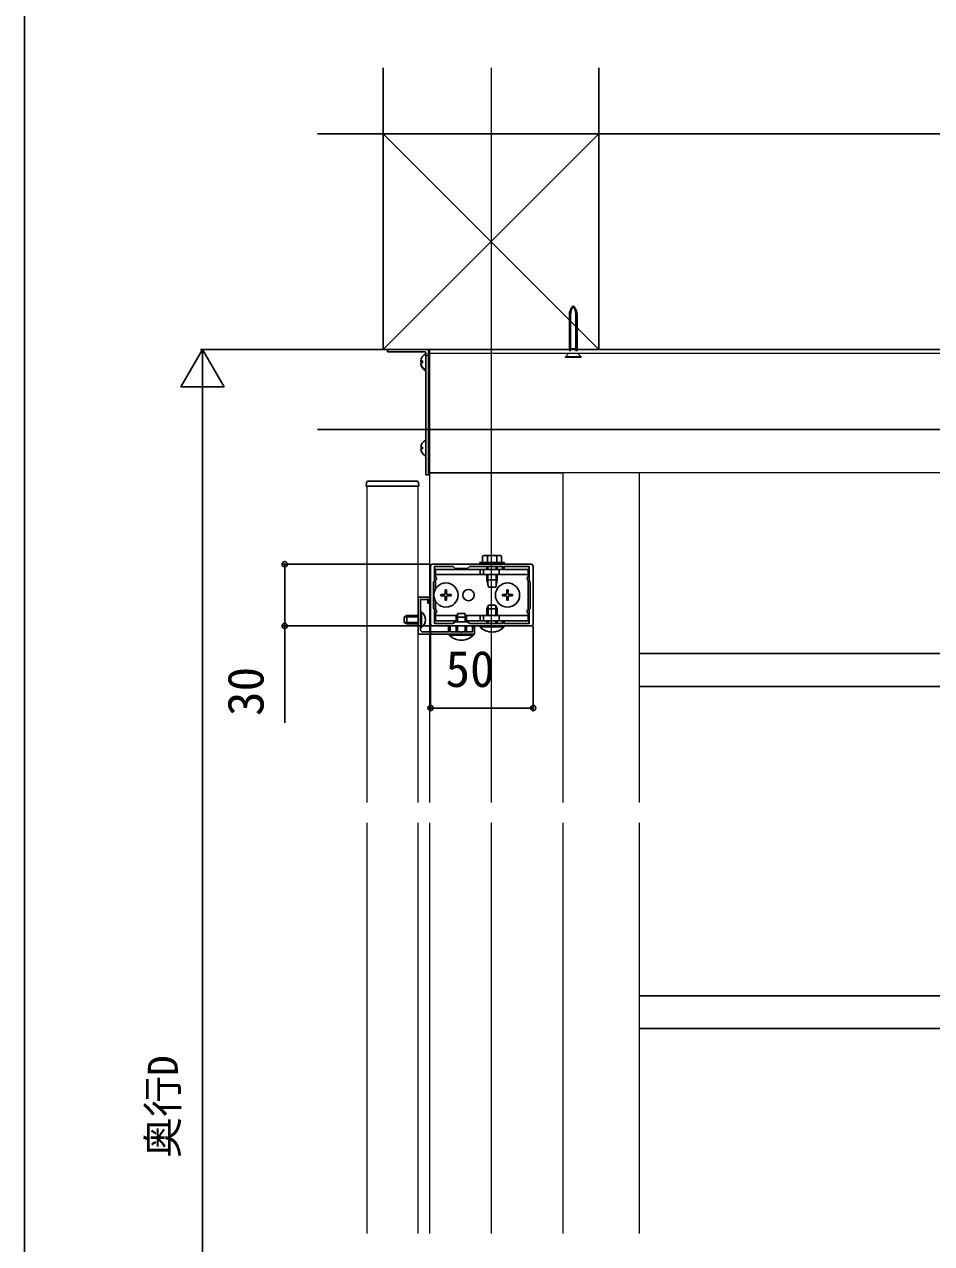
# Model space of a CAD drawing. Units: millimetres, scale not verified. Extents: x -1050 to 1050, y -1566 to 1557.
# Drawn here: x -1050 to -608, y -931 to -338 of the extents above; entities that cross this region are included whole.
import ezdxf
from ezdxf.enums import TextEntityAlignment as Align

# ---------------------------------------------------------------- set-up
doc = ezdxf.new("R2010")
doc.units = ezdxf.units.MM
doc.header["$LTSCALE"] = 8
for name, color, linetype in [('0-3_YKK_11', 7, 'Continuous'), ('0-5_YKK_13', 4, 'Continuous'), ('0-6_YKK_D', 6, 'Continuous'), ('0-7_YKK_ZWAK', 7, 'Continuous'), ('0-8_YSS_K', 3, 'Continuous'), ('0-9_YSS_KE', 3, 'Continuous')]:
    doc.layers.add(name, color=color, linetype=linetype)
doc.layers.add('0-4_YKK_12', color=2, linetype='Continuous', lineweight=18)
doc.styles.add('ＭＳ ゴシック', font='')
doc.styles.get('ＭＳ ゴシック').set_extended_font_data('MS Gothic')

msp = doc.modelspace()

# ---------------------------------------------------------------- linework, layer by layer
at = {"layer": '0-3_YKK_11'}
for p, q in [((-852.242, -629.2), (-852.242, -601.2)), ((-851.242, -600.2), (-803.242, -600.2)), ((-802.242, -601.2), (-802.242, -629.2)), ((-803.242, -630.2), (-851.242, -630.2))]:
    msp.add_line(p, q, dxfattribs=at)
msp.add_lwpolyline([(-833.342, -601.3), (-817.242, -601.3), (-817.242, -602.2), (-816.442, -602.2), (-816.442, -601.3), (-804.242, -601.3), (-804.242, -608.2), (-803.742, -608.7), (-803.742, -621.7), (-804.242, -622.2), (-804.242, -629.1), (-816.442, -629.1), (-816.442, -628.2), (-817.242, -628.2), (-817.242, -629.1), (-833.342, -629.1), (-834.242, -628.2), (-840.242, -628.2), (-841.142, -629.1), (-850.242, -629.1), (-850.242, -622.2), (-850.742, -621.7), (-850.742, -608.7), (-850.242, -608.2), (-850.242, -601.3), (-841.142, -601.3), (-840.242, -602.2), (-834.242, -602.2)], close=True, dxfattribs=at)
for points in [[(-830.749, -634.2), (-858.249, -634.2), (-858.249, -616.2), (-852.749, -616.2), (-852.749, -619.2), (-853.549, -619.2), (-853.549, -617.3), (-857.149, -617.3), (-857.149, -626.742), (-857.269, -626.925), (-857.269, -627.475), (-857.149, -627.658), (-857.149, -632.1)], [(-856.149, -633.1), (-843.449, -633.1), (-843.449, -630.7), (-842.649, -630.7), (-842.649, -633.1), (-837.707, -633.1), (-837.524, -633.22), (-836.974, -633.22), (-836.791, -633.1), (-831.849, -633.1), (-831.849, -630.7), (-830.749, -630.7), (-830.749, -634.2)]]:
    msp.add_lwpolyline(points, dxfattribs=at)
for centre, start, end in [((-851.242, -601.2), 90.00001, 179.99999), ((-803.242, -601.2), 0.00001, 89.99999), ((-856.149, -632.1), 180.00001, 269.99999), ((-851.242, -629.2), 180.00001, 269.99999), ((-803.242, -629.2), 270.00001, 359.99999)]:
    msp.add_arc(centre, 1, start, end, dxfattribs=at)
at = {"layer": '0-4_YKK_12'}
for p, q in [((-822.75, -358.643), (-822.75, -716.093)), ((-295.271, -495.7), (-852.75, -495.7)), ((-852.75, -555.7), (-852.75, -495.7)), ((-295.271, -497.7), (-852.75, -497.7)), ((-852.75, -555.7), (-852.75, -633.1)), ((-852.75, -555.7), (-787.75, -555.7)), ((-295.271, -555.7), (-852.75, -555.7)), ((-787.75, -555.7), (-787.75, -716.093)), ((-750.637, -555.7), (-750.637, -716.093)), ((-883.249, -562.2), (-883.249, -716.093)), ((-858.249, -716.093), (-858.249, -562.2)), ((-852.75, -634.2), (-852.75, -716.093)), ((-883.249, -726.093), (-883.249, -925.802)), ((-858.249, -925.802), (-858.249, -726.093)), ((-852.75, -726.093), (-852.75, -925.802)), ((-822.75, -726.093), (-822.75, -925.802)), ((-787.75, -726.093), (-787.75, -925.802)), ((-750.637, -726.093), (-750.637, -925.802))]:
    msp.add_line(p, q, dxfattribs=at)
at = {"layer": '0-5_YKK_13'}
for p, q in [((-784.65, -478.881), (-784.65, -495.462)), ((-784.075, -478.881), (-784.075, -495.462)), ((-781.425, -478.881), (-781.425, -495.462)), ((-780.85, -478.881), (-780.85, -495.462)), ((-873.25, -496), (-873.25, -496.6)), ((-853.55, -495.7), (-872.95, -495.7)), ((-872.95, -496.9), (-854.85, -496.9)), ((-854.55, -497.2), (-854.55, -556.4)), ((-854.55, -505.296), (-854.55, -498.104)), ((-853.25, -556.4), (-853.25, -496)), ((-785, -497.7), (-786.55, -499.25)), ((-784.65, -495.462), (-780.85, -495.462)), ((-784.464, -496.5), (-784.65, -495.462)), ((-784.075, -495.462), (-784.329, -496.5)), ((-781.425, -495.462), (-781.171, -496.5)), ((-781.036, -496.5), (-780.85, -495.462)), ((-780.5, -497.7), (-778.95, -499.25)), ((-857.028, -501.775), (-856.15, -501.775)), ((-857.028, -502.125), (-856.15, -502.125)), ((-857.028, -502.625), (-856.947, -502.625)), ((-854.55, -505.796), (-854.55, -498.604)), ((-854.55, -498.7), (-853.25, -498.7)), ((-853.25, -498.7), (-852.75, -498.7)), ((-786.55, -499.25), (-778.95, -499.25)), ((-778.95, -499.5), (-778.95, -499.25)), ((-857.028, -544.125), (-856.15, -544.125)), ((-854.55, -547.296), (-854.55, -540.104)), ((-854.25, -556.7), (-853.55, -556.7)), ((-883.454, -560.639), (-883.549, -562.2)), ((-883.549, -562.2), (-857.949, -562.2)), ((-882.156, -559.7), (-882.455, -559.7)), ((-859.342, -559.7), (-882.156, -559.7)), ((-859.043, -559.7), (-859.342, -559.7)), ((-857.949, -562.2), (-858.045, -560.639)), ((-826.252, -595.9), (-826.871, -596.257)), ((-826.871, -599.4), (-826.871, -596.257)), ((-826.252, -595.9), (-818.252, -595.9)), ((-824.562, -599.4), (-824.562, -596.257)), ((-819.943, -599.4), (-819.943, -596.257)), ((-818.252, -595.9), (-817.634, -596.257)), ((-817.634, -599.4), (-817.634, -596.257)), ((-804.752, -602.7), (-849.752, -602.7)), ((-849.752, -602.7), (-849.752, -606.334)), ((-828.118, -602.7), (-828.118, -605.2)), ((-826.871, -599.4), (-817.634, -599.4)), ((-826.386, -602.7), (-826.386, -605.2)), ((-824.752, -599.4), (-819.752, -599.4)), ((-824.752, -602.7), (-824.752, -601.3)), ((-824.266, -602.7), (-824.266, -601.3)), ((-820.238, -602.7), (-820.238, -601.3)), ((-819.752, -601.3), (-819.752, -602.7)), ((-818.752, -602.7), (-818.752, -605.2)), ((-804.752, -602.7), (-804.752, -606.334)), ((-849.752, -605.2), (-804.752, -605.2)), ((-849.752, -608.066), (-849.752, -612.073)), ((-824.752, -607.8), (-824.752, -605.2)), ((-819.752, -607.8), (-824.752, -607.8)), ((-824.002, -611.4), (-824.752, -607.8)), ((-824.266, -610.133), (-824.266, -605.2)), ((-820.502, -611.4), (-819.752, -607.8)), ((-820.238, -610.133), (-820.238, -605.2)), ((-819.752, -605.2), (-819.752, -607.8)), ((-804.752, -608.066), (-804.752, -622.334)), ((-847.249, -614.85), (-847.249, -615.55)), ((-847.249, -614.85), (-845.599, -614.85)), ((-847.249, -615.55), (-845.599, -615.55)), ((-845.099, -612.7), (-844.399, -612.7)), ((-845.099, -612.7), (-845.099, -614.35)), ((-845.099, -616.05), (-845.099, -617.7)), ((-844.399, -612.7), (-844.399, -614.35)), ((-844.399, -616.05), (-844.399, -617.7)), ((-843.899, -614.85), (-842.249, -614.85)), ((-843.899, -615.55), (-842.249, -615.55)), ((-842.249, -614.85), (-842.249, -615.55)), ((-820.502, -611.4), (-824.002, -611.4)), ((-817.253, -614.85), (-817.253, -615.55)), ((-817.253, -614.85), (-815.603, -614.85)), ((-817.253, -615.55), (-815.603, -615.55)), ((-815.103, -612.7), (-814.403, -612.7)), ((-815.103, -612.7), (-815.103, -614.35)), ((-815.103, -616.05), (-815.103, -617.7)), ((-814.403, -612.7), (-814.403, -614.35)), ((-814.403, -616.05), (-814.403, -617.7)), ((-813.903, -614.85), (-812.253, -614.85)), ((-813.903, -615.55), (-812.253, -615.55)), ((-812.253, -614.85), (-812.253, -615.55)), ((-849.752, -618.327), (-849.752, -622.334)), ((-845.099, -617.7), (-844.399, -617.7)), ((-823.952, -620.2), (-824.752, -621.9)), ((-824.752, -625.2), (-824.752, -621.9)), ((-824.098, -625.2), (-824.098, -620.51)), ((-820.552, -620.2), (-823.952, -620.2)), ((-820.552, -620.2), (-819.752, -621.9)), ((-820.407, -625.2), (-820.407, -620.51)), ((-815.103, -617.7), (-814.403, -617.7)), ((-865.149, -625.9), (-863.749, -625.2)), ((-865.149, -625.9), (-865.149, -628.5)), ((-865.149, -628.5), (-863.749, -629.2)), ((-858.249, -625.854), (-865.058, -625.854)), ((-858.249, -628.546), (-865.058, -628.546)), ((-856.64, -623.45), (-857.149, -623.45)), ((-857.149, -623.45), (-857.149, -630.95)), ((-849.752, -624.066), (-849.752, -627.7)), ((-849.752, -625.2), (-839.42, -625.2)), ((-849.752, -627.7), (-839.749, -627.7)), ((-838.949, -624.2), (-839.749, -625.9)), ((-839.749, -628.2), (-839.749, -625.9)), ((-839.095, -628.2), (-839.095, -624.51)), ((-835.549, -624.2), (-838.949, -624.2)), ((-835.549, -624.2), (-834.749, -625.9)), ((-835.403, -628.2), (-835.403, -624.51)), ((-835.078, -625.2), (-804.752, -625.2)), ((-834.749, -627.7), (-804.752, -627.7)), ((-828.118, -625.2), (-828.118, -627.7)), ((-826.386, -625.2), (-826.386, -627.7)), ((-824.752, -629.1), (-824.752, -627.7)), ((-824.098, -629.1), (-824.098, -627.7)), ((-820.407, -629.1), (-820.407, -627.7)), ((-819.752, -629.1), (-819.752, -627.7)), ((-818.752, -625.2), (-818.752, -627.7)), ((-804.752, -624.066), (-804.752, -627.7)), ((-858.249, -629.2), (-863.749, -629.2)), ((-831.349, -634.2), (-843.149, -634.2)), ((-839.749, -633.1), (-839.749, -630.2)), ((-839.095, -633.1), (-839.095, -630.2)), ((-835.403, -633.1), (-835.403, -630.2)), ((-834.749, -633.1), (-834.749, -630.2)), ((-831.349, -634.709), (-831.349, -634.2)), ((-816.352, -630.2), (-828.152, -630.2)), ((-816.352, -630.709), (-816.352, -630.2)), ((-295.271, -643.7), (-750.637, -643.7)), ((-295.271, -659.7), (-750.637, -659.7)), ((-295.271, -810.2), (-750.637, -810.2)), ((-295.271, -826.2), (-750.637, -826.2))]:
    msp.add_line(p, q, dxfattribs=at)
for points in [[(-853.25, -495.7), (-853.25, -556.7), (-852.75, -556.7), (-852.75, -495.7)], [(-816.252, -600.2), (-828.252, -600.2), (-828.252, -599.4), (-816.252, -599.4)]]:
    msp.add_lwpolyline(points, close=True, dxfattribs=at)
for points in [[(-857.028, -501.275), (-856.15, -501.275), (-856.15, -502.125)], [(-786.55, -499.25), (-786.55, -499.5), (-778.95, -499.5)], [(-857.028, -543.275), (-856.15, -543.275), (-856.15, -544.125)], [(-819.752, -625.2), (-819.752, -621.9), (-824.752, -621.9)], [(-858.249, -625.2), (-863.749, -625.2), (-863.749, -629.2)], [(-856.64, -623.45), (-856.64, -630.95), (-857.149, -630.95)], [(-834.749, -628.2), (-834.749, -625.9), (-839.749, -625.9)], [(-831.349, -634.709), (-843.149, -634.709), (-843.149, -634.2)], [(-816.352, -630.709), (-828.152, -630.709), (-828.152, -630.2)]]:
    msp.add_lwpolyline(points, dxfattribs=at)
for centre, radius in [((-844.749, -615.2), 5.9), ((-814.753, -615.2), 5.9), ((-833.753, -615.2), 2.75)]:
    msp.add_circle(centre, radius, dxfattribs=at)
for centre, radius, start, end in [((-778.65, -478.881), 6, 133.10467, 180), ((-776.171, -478.881), 7.904, 146.3423, 180), ((-786.85, -478.881), 6, 0, 46.89533), ((-789.329, -478.881), 7.904, 0, 33.6577), ((-872.95, -496), 0.3, 90, 180), ((-872.95, -496.6), 0.3, 180, 270), ((-852.85, -501.7), 4.2, 117.28096, 174.19227), ((-854.85, -497.2), 0.3, 360, 90), ((-854.704, -498.104), 0.154, 0, 117.28096), ((-853.55, -496), 0.3, 0, 90), ((-852.85, -502.2), 4.2, 167.27698, 174.19227), ((-852.85, -501.7), 4.2, 185.80773, 242.71904), ((-852.85, -502.2), 4.2, 185.80773, 242.71904), ((-854.704, -505.296), 0.154, 242.71904, 0), ((-854.704, -505.796), 0.154, 242.71904, 0), ((-852.85, -543.7), 4.2, 117.28096, 174.19227), ((-852.85, -543.7), 4.2, 185.80773, 242.71904), ((-854.704, -540.104), 0.154, 0, 117.28096), ((-854.704, -547.296), 0.154, 242.71904, 0), ((-854.25, -556.4), 0.3, 180, 270), ((-853.55, -556.4), 0.3, 270, 0), ((-882.455, -560.7), 1, 90, 176.5), ((-859.043, -560.7), 1, 3.5, 90), ((-825.717, -597.945), 2.045, 55.61575, 124.38425), ((-822.252, -603.543), 7.643, 72.41205, 107.58795), ((-818.788, -597.945), 2.045, 55.61575, 124.38425), ((-850.252, -607.2), 1, 300, 60), ((-804.252, -607.2), 1, 120, 240), ((-845.599, -614.35), 0.5, 270, 0), ((-845.599, -616.05), 0.5, 0, 90), ((-843.899, -614.35), 0.5, 180, 270), ((-843.899, -616.05), 0.5, 90, 180), ((-815.603, -614.35), 0.5, 270, 0), ((-815.603, -616.05), 0.5, 0, 90), ((-813.903, -614.35), 0.5, 180, 270), ((-813.903, -616.05), 0.5, 90, 180), ((-850.252, -623.2), 1, 300, 60), ((-804.252, -623.2), 1, 120, 240), ((-859.176, -627.2), 4.527, 304.06671, 55.93329), ((-837.249, -628.968), 8.232, 224.2189, 315.7811), ((-822.252, -624.968), 8.232, 224.2189, 315.7811)]:
    msp.add_arc(centre, radius, start, end, dxfattribs=at)
at = {"layer": '0-6_YKK_D'}
for p, q in [((-963.249, -495.7), (-973.749, -513.887)), ((-873.95, -495.7), (-964.249, -495.7)), ((-963.249, -495.7), (-952.749, -513.887)), ((-963.249, -495.7), (-963.249, -532.073)), ((-973.749, -513.887), (-952.749, -513.887)), ((-963.249, -1184.7), (-963.249, -516.7)), ((-852.252, -600.2), (-924.249, -600.2)), ((-852.252, -630.2), (-924.249, -630.2)), ((-852.242, -630.2), (-852.242, -671.2)), ((-802.242, -630.2), (-802.242, -671.2)), ((-852.242, -670.2), (-802.242, -670.2))]:
    msp.add_line(p, q, dxfattribs=at)
msp.add_lwpolyline([(-923.249, -600.2), (-923.249, -630.2), (-923.249, -677.301)], dxfattribs=at)
for centre in [(-923.249, -600.2), (-923.249, -630.2), (-852.242, -670.2), (-802.242, -670.2)]:
    msp.add_circle(centre, 1.275, dxfattribs=at)
at = {"layer": '0-7_YKK_ZWAK'}
msp.add_line((-1050, 1493.8), (-1050, -1566.2), dxfattribs=at)
at = {"layer": '0-8_YSS_K'}
for p, q in [((-875.25, -390.7), (-875.25, -358.643)), ((-770.25, -390.7), (-770.25, -358.643)), ((-875.25, -390.7), (-907.307, -390.7)), ((-875.25, -390.7), (-770.25, -495.7)), ((-770.25, -390.7), (-875.25, -495.7)), ((-770.25, -390.7), (-295.271, -390.7)), ((-770.25, -390.7), (-770.25, -495.7)), ((-875.25, -495.7), (-907.307, -495.7)), ((-770.25, -495.7), (-295.271, -495.7)), ((-907.307, -534.7), (-295.271, -534.7))]:
    msp.add_line(p, q, dxfattribs=at)
at = {"layer": '0-9_YSS_KE'}
msp.add_lwpolyline([(-875.25, -390.7), (-875.25, -495.7), (-770.25, -495.7), (-770.25, -390.7)], close=True, dxfattribs=at)

# ---------------------------------------------------------------- texts
at = {"layer": '0-6_YKK_D', "style": 'ＭＳ ゴシック'}
msp.add_text('50', height=17.6, dxfattribs=at).set_placement((-844.969, -665.2), align=Align.BOTTOM_LEFT)
for s, height, p in [('30', 17.6, (-928.249, -674.074)), ('奥行D', 14.66, (-970.863, -889.166))]:
    msp.add_text(s, height=height, rotation=90, dxfattribs=at).set_placement(p, align=Align.BOTTOM_LEFT)

doc.saveas('drawing.dxf')
